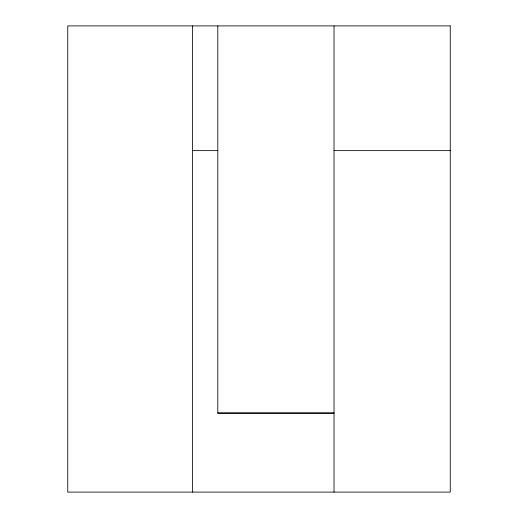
<?xml version="1.0" encoding="UTF-8"?>
<svg xmlns="http://www.w3.org/2000/svg" width="518" height="518" viewBox="0 0 518 518"><rect width="100%" height="100%" fill="white"/><g stroke="black" fill="none" stroke-linecap="round" stroke-linejoin="round"><path stroke-width="0.78" d="M192.482 150.628L217.813 150.628M334.026 150.628L450.246 150.628M217.813 412.807L334.026 412.807M334.026 413.338L217.813 413.338L217.813 25.9M334.026 25.9L334.026 492.1M192.482 25.9L192.482 492.1M450.246 25.9L67.754 25.9L67.754 492.1L450.246 492.1L450.246 25.9"/></g></svg>
